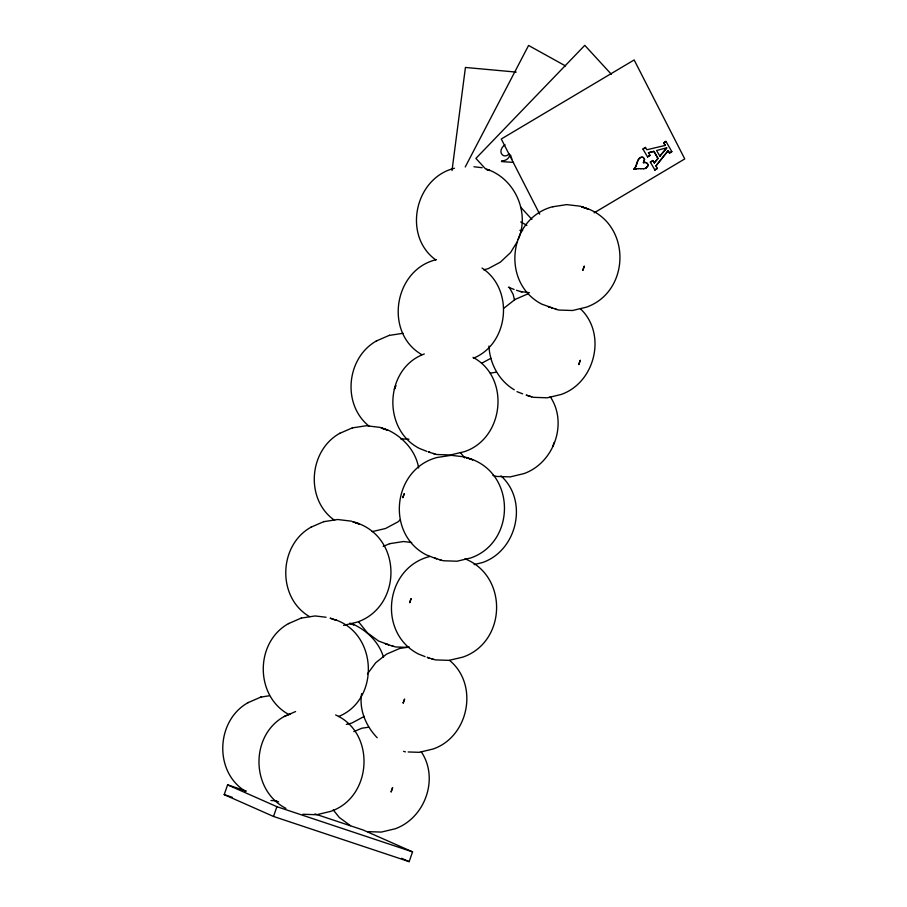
<?xml version="1.0" encoding="UTF-8"?>
<svg xmlns="http://www.w3.org/2000/svg" width="907" height="907" viewBox="0 0 907 907"><rect width="100%" height="100%" fill="white"/><g stroke="black" fill="none" stroke-linecap="round" stroke-linejoin="round"><path stroke-width="1.36" d="M361.61 693.651C358.979 709.796 366.02 726.212 377.187 737.731M452.015 170.55L465.427 67.458L516.219 72.095M518.192 239.527C529.484 213.927 516.366 181.944 490.902 170.765L486.141 168.974M553.089 445.972L552.726 446.573L554.166 442.423M314.888 813.93L363.242 830.041L412.549 851.866L409.17 861.65L273.517 816.459L224.199 794.634L227.589 784.85L246.387 791.119M273.517 816.459L276.896 806.686L227.589 784.85M509.813 154.984C509.088 158.736 505.403 161.038 501.718 160.8L501.492 161.582L513.475 162.398M465.246 166.967L528.577 45.452L565.526 65.939M517.069 242.033L510.505 252.634L500.381 262.134L488.136 268.71L483.68 269.798M644.662 162.444C641.51 163.6 646.033 159.643 643.981 158.237M643.46 162.693L644.537 159.269L643.21 157.41M367.448 673.89L375.713 662.745L386.586 654.117L399.738 648.46L409.261 647.042M642.36 157.058C636.374 157.546 637.78 166.446 633.846 169.303C637.542 166.049 636.635 155.414 643.38 157.478M657.416 168.407L654.752 169.949L657.416 168.407L655.897 165.924L668.062 150.607L669.581 153.09L671.838 151.628L665.942 141.39L663.686 142.852L665.25 145.415L646.895 149.746L645.467 147.444L642.972 149.065L647.53 156.934L650.036 155.312L648.471 152.761L653.822 151.299L658.029 158.532L654.196 162.92L657.858 158.453M668.232 150.687L655.897 165.924M666.588 148.011L659.786 156.197L666.758 148.09M646.43 167.908L647.745 165.958A2.925 2.732 -66.1 0 0 647.36 163.702L645.512 162.41M400.18 519.847L398.162 521.752L385.543 528.498L372.142 531.638M509.065 153.884L507.705 155.063A4.943 4.626 -66.1 0 1 503.09 155.426C498.793 152.693 501.503 146.855 505.063 144.814M376.779 340.783L376.337 340.987C346.281 358.027 341.916 404.681 369.172 426.222M339.989 433.24L339.547 433.444C308.527 450.87 305.115 499.916 334.615 520.323M503.839 308.233L515.153 299.401M311.418 527.012L310.976 527.205C278.358 545.402 276.93 597.588 309.4 616.556M288.868 623.449L288.426 623.653C254.674 642.473 254.867 696.474 289.095 714.648M248.45 702.471L247.996 702.676C215.934 720.589 213.78 771.789 245.309 791.199M290.875 713.594L284.106 716.541C249.776 735.702 250.865 790.541 285.898 808.352M663.686 142.852L665.942 141.39M650.33 162.126L653.006 160.573L650.33 162.126L654.922 170.028M668.062 150.607L669.411 153.011L671.838 151.628M594.153 212.828L684.751 158.929L634.152 59.953L501.276 138.998L539.71 214.165M490.936 358.276L481.991 363.049M338.47 716.564C378.945 700.306 377.947 636.555 337.585 620.615L336.021 619.969M364.297 716.383L351.678 723.128L346.315 724.387M473.409 358.208C509.212 343.753 514.292 289.027 481.991 268.053M552.703 206.773L566.66 204.608L580.344 206.218L589.119 209.268C631.567 226.886 629.707 292.009 586.33 307.19L572.555 310.5L558.791 310.047L555.254 309.015M389.092 335.443L403.037 333.288M527.455 294.061L514.711 299.605M352.29 427.9L366.247 425.746L379.92 427.356L388.706 430.406C403.592 437.65 415.882 451.357 418.649 467.978M490.404 373.151L496.186 372.199M323.72 521.672L337.676 519.507L351.701 521.208M389.557 543.69L403.513 541.524L411.721 542.499M301.169 618.109L315.126 615.955L326.067 617.248M260.751 697.132L269.254 695.771M454.475 168.249C414.737 177.942 402.391 235.684 435.677 259.856M553.043 206.615C508.373 217.997 500.721 282.916 541.751 304.128L556.909 309.536M376.337 340.987L389.42 335.295M424.306 353.979C384.455 368.401 381.994 429.884 419.737 448.58L426.914 451.403M339.547 433.444L352.63 427.753M310.976 527.205L324.048 521.514M383.185 546.456L389.885 543.542M288.426 623.653L301.498 617.962M247.996 702.676L261.08 696.973M284.106 716.541L295.58 711.553M353.809 731.654L361.859 728.208L368.661 727.21M645.194 168.498L647.915 166.026A2.925 2.732 -66.1 0 0 647.53 163.782A3.118 2.914 -66.1 0 0 645.682 162.489L643.29 162.614M646.011 168.339L643.596 168.725M436.471 259.595L436.063 259.719C393.853 269.855 383.91 332.869 421.755 354.614M429.714 556.49L429.317 556.615C384.806 568.122 377.505 632.893 418.365 653.981L425.077 656.623M633.846 169.303L636.635 168.759M659.956 156.276L656.589 150.528L666.611 147.818M474.1 564.585L482.513 562.533C517.228 550.594 528.566 500.619 500.97 475.892M343.56 625.399L357.347 622.089C400.713 606.908 402.583 541.785 360.136 524.167L357.596 523.169M635.149 168.906L638.381 168.679M638.199 168.6L640.966 168.725M640.796 168.657L643.766 168.793M529.45 292.712L520.403 291.498M400.667 438.897L408.932 439.181M408.025 647.371L395.633 646.963L392.096 645.931M408.184 751.96L419.17 752.322L433.013 749.035C468.942 736.745 479.111 684.581 449.543 660.387M270.955 800.541L276.465 800.722M302.938 814.271L316.702 814.735L330.477 811.425C372.323 797.57 376.11 732.879 335.635 714.954M367.55 831.628L381.291 832.082L395.135 828.794C425.066 818.08 439.271 778.478 421.302 751.846M519.881 230.333L522.704 230.593M473.942 166.752L482.127 167.716M405.429 751.869L403.513 751.347M526.207 395.112L533.531 397.334L547.295 397.799L561.082 394.488C595.219 382.709 607.021 333.878 580.491 308.856M433.183 453.455L436.777 454.509L450.518 454.963L464.35 451.675C504.337 438.444 510.494 377.221 473.046 357.369M439.68 559.71L443.274 560.753L457.015 561.218L470.846 557.93C514.269 542.76 516.072 477.604 473.613 459.985L464.838 456.935L451.187 455.325L437.185 457.468C392.674 468.976 385.362 533.735 426.233 554.835L433.41 557.646M431.811 658.856L435.405 659.899L449.146 660.364L462.978 657.076C506.401 641.907 508.215 576.75 465.756 559.131L464.985 558.791M388.366 644.65L378.593 641.045L367.392 632.825L358.719 622.009M551.377 307.79L552.227 308.017L551.071 307.564M428.376 451.924L429.748 452.366M492.943 475.404L496.48 476.424L510.244 476.889L524.019 473.579C553.939 462.842 568.145 423.263 550.198 396.631M434.351 557.986L436.244 558.621M352.97 624.526L353.821 624.798L349.66 623.415M387.244 644.378L388.718 644.786M427.526 657.496L428.376 657.768M486.424 169.439L489.859 170.516L486.832 169.53M516.525 290.274L522.058 292.02M526.502 395.203L531.649 396.824M429.351 452.253L434.85 453.988M435.848 558.497L441.346 560.231M388.219 644.707L393.751 646.453M427.991 657.643L433.489 659.378M274.594 800.518L278.63 801.856M276.896 806.686L412.549 851.866M224.199 794.634L232.26 797.321M550.05 307.201L548.225 306.645L548.928 306.94M434.045 557.748L436.721 558.735M386.892 644.117L385.09 643.562L385.781 643.857M355.329 522.364L356.485 522.772M350.045 623.234L354.841 625.036C368.061 631.555 379.285 642.916 383.502 657.224M428.592 451.856L430.224 452.48M427.22 657.258L428.852 657.881M514.088 289.435L508.419 287.281M522.636 393.842L516.979 391.654M645.467 147.444L642.972 149.065M648.471 152.761L653.992 151.378L658.029 158.532M650.036 155.312L647.53 156.934M401.574 858.294L409.17 861.65M520.72 221.943L526.876 225.355M514.258 389.772C498.952 380.702 489.746 363.605 488.952 346.02M350.521 825.699L339.309 817.479L333.232 809.906M611.363 74.295L584.788 45.35L475.903 158.408L485.392 168.747M520.516 207L531.91 219.403M460.427 452.559L464.769 457.967M663.856 142.932L665.25 145.415M652.836 160.505L654.366 162.988M509.201 287.156L513.169 294.458L514.45 299.843M511.888 159.133L510.55 155.097M402.946 497.047L402.855 497.75L404.295 493.589L402.946 497.047M409.817 602.055L409.681 602.736L411.12 598.575L409.817 602.055M403.332 702.54L403.139 703.197L404.579 699.048L403.332 702.54M580.231 360.362L578.791 364.512L580.231 360.362M392.584 787.684L391.144 791.834L392.584 787.684M584.221 266.239L582.782 270.388L584.221 266.239M395.769 385.736L394.42 389.182L395.769 385.736M588.099 209.029L581.852 206.887L588.099 209.029M387.686 430.167L381.439 428.025L387.686 430.167M472.57 459.736L466.323 457.593L472.57 459.736M359.115 523.929L352.868 521.786L359.115 523.929M336.565 620.377L330.318 618.234L336.565 620.377"/></g></svg>
